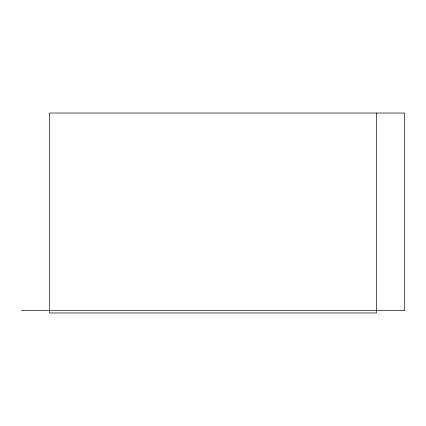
<?xml version="1.0" encoding="UTF-8"?>
<svg xmlns="http://www.w3.org/2000/svg" width="426" height="426" viewBox="0 0 426 426"><rect width="100%" height="100%" fill="white"/><g stroke="black" fill="none" stroke-linecap="round" stroke-linejoin="round"><path stroke-width="0.64" d="M21.3 310.613L404.7 310.613L404.7 113.034L49.528 113.034L49.528 312.966L376.472 312.966L376.472 113.034"/></g></svg>
